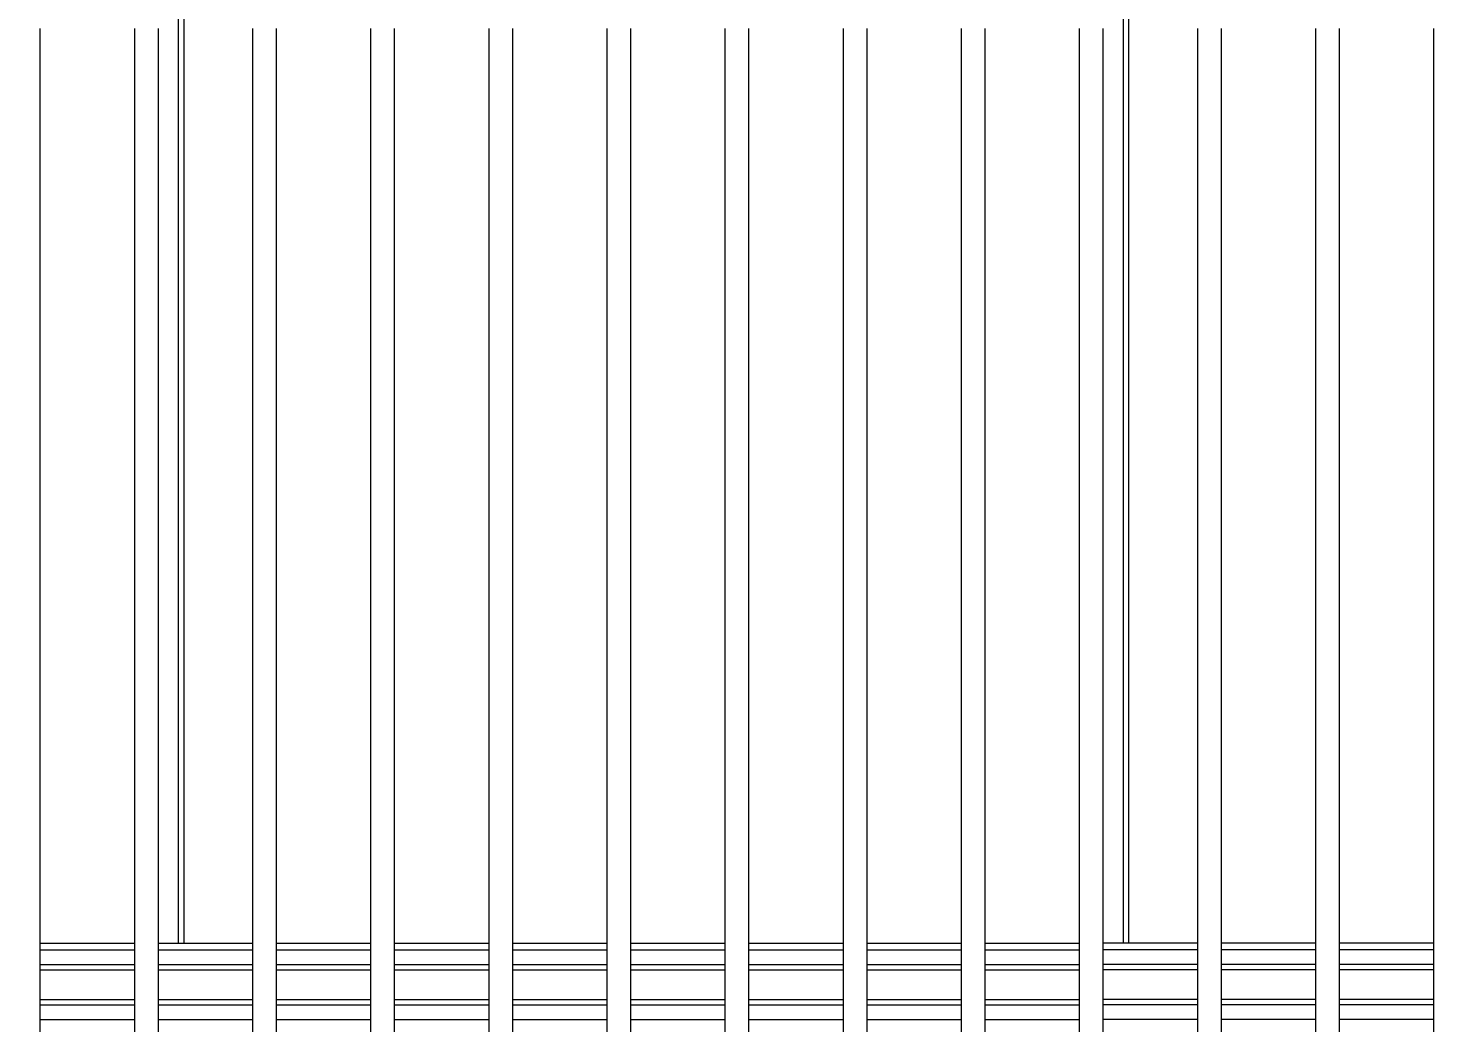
# Model space of a CAD drawing. Header units: metres. Extents: x -101133.8 to -101066.7, y -24899.3 to -24824.7.
# Drawn here: x -101110.1773 to -101110.0573, y -24848.426 to -24848.3417 of the extents above; entities that cross this region are included whole.
import ezdxf

# ---------------------------------------------------------------- set-up
doc = ezdxf.new("R2010")
doc.units = ezdxf.units.M
doc.header["$LTSCALE"] = 0.2
doc.header["$PDSIZE"] = -5
doc.layers.add('CMT-COTATION DIVERS', color=1, linetype='Continuous')
doc.layers.add('CMT-CVC-MATERIEL', color=30, linetype='Continuous')
doc.styles.get("Standard").update_dxf_attribs({"font": 'arial.ttf'})
doc.dimstyles.get("Standard").update_dxf_attribs({"dimtxt": 0.18, "dimasz": 0.18, "dimexe": 0.18, "dimexo": 0.0625, "dimgap": 0.09, "dimtad": 0, "dimtih": 1, "dimtoh": 1, "dimdec": 4, "dimzin": 0, "dimdsep": 46, "dimtxsty": 'Standard', "dimcen": 0.09, "dimadec": 0, "dimazin": 0, "dimtfac": 1, "dimtdec": 4, "dimtofl": 0, "dimtmove": 0, "dimatfit": 3, "dimfxl": 1, "dimtolj": 1, "dimtzin": 0, "dimarcsym": 0})

# ---------------------------------------------------------------- blocks, each defined once
blk = doc.blocks.new('Cassette 600x600')
at = {"linetype": 'Continuous', "lineweight": 13}
for p, q in [((-20143.73, 287.01), (-20417.73, 287.01)), ((-20340.23, 287.01), (-20340.23, 279.01)), ((-20339.68, 287.01), (-20339.68, 279.01)), ((-20338.44, 287.01), (-20338.44, 279.01)), ((-20337.99, 287.01), (-20337.99, 279.01)), ((-20335.47, 287.01), (-20335.47, 279.01)), ((-20335.02, 287.01), (-20335.02, 279.01)), ((-20333.78, 287.01), (-20333.78, 279.01)), ((-20143.73, 279.01), (-20417.73, 279.01)), ((-20143.73, 277.01), (-20417.73, 277.01)), ((-20340.23, 277.01), (-20340.23, 269.01)), ((-20339.68, 277.01), (-20339.68, 269.01)), ((-20338.44, 277.01), (-20338.44, 269.01)), ((-20337.99, 277.01), (-20337.99, 269.01)), ((-20335.47, 277.01), (-20335.47, 269.01)), ((-20335.02, 277.01), (-20335.02, 269.01)), ((-20333.78, 277.01), (-20333.78, 269.01)), ((-20143.73, 269.01), (-20417.73, 269.01)), ((-20143.73, 267.01), (-20417.73, 267.01)), ((-20340.23, 267.01), (-20340.23, 259.01)), ((-20339.68, 267.01), (-20339.68, 259.01)), ((-20338.44, 267.01), (-20338.44, 259.01)), ((-20337.99, 267.01), (-20337.99, 259.01)), ((-20335.47, 267.01), (-20335.47, 259.01)), ((-20335.02, 267.01), (-20335.02, 259.01)), ((-20333.78, 267.01), (-20333.78, 259.01)), ((-20443.73, 261.16), (-20340.23, 261.16)), ((-20443.73, 260.7), (-20340.23, 260.7)), ((-20143.73, 259.01), (-20417.73, 259.01)), ((-20143.73, 257.01), (-20417.73, 257.01)), ((-20340.23, 249.01), (-20340.23, 257.01)), ((-20339.68, 249.01), (-20339.68, 257.01)), ((-20338.44, 249.01), (-20338.44, 257.01)), ((-20337.99, 249.01), (-20337.99, 257.01)), ((-20335.47, 249.01), (-20335.47, 257.01)), ((-20335.02, 249.01), (-20335.02, 257.01)), ((-20333.78, 249.01), (-20333.78, 257.01)), ((-20143.73, 249.01), (-20417.73, 249.01)), ((-20143.73, 247.01), (-20417.73, 247.01)), ((-20340.23, 239.01), (-20340.23, 247.01)), ((-20339.68, 239.01), (-20339.68, 247.01)), ((-20338.44, 239.01), (-20338.44, 247.01)), ((-20337.99, 239.01), (-20337.99, 247.01)), ((-20335.47, 239.01), (-20335.47, 247.01)), ((-20335.02, 239.01), (-20335.02, 247.01)), ((-20333.78, 239.01), (-20333.78, 247.01)), ((-20143.73, 239.01), (-20417.73, 239.01)), ((-20143.73, 237.01), (-20417.73, 237.01)), ((-20340.23, 229.01), (-20340.23, 237.01)), ((-20339.68, 229.01), (-20339.68, 237.01)), ((-20338.44, 229.01), (-20338.44, 237.01)), ((-20337.99, 229.01), (-20337.99, 237.01)), ((-20335.47, 229.01), (-20335.47, 237.01)), ((-20335.02, 229.01), (-20335.02, 237.01)), ((-20333.78, 229.01), (-20333.78, 237.01)), ((-20143.73, 229.01), (-20417.73, 229.01)), ((-20143.73, 227.01), (-20417.73, 227.01)), ((-20340.23, 219.01), (-20340.23, 227.01)), ((-20339.68, 219.01), (-20339.68, 227.01)), ((-20338.44, 219.01), (-20338.44, 227.01)), ((-20337.99, 219.01), (-20337.99, 227.01)), ((-20335.47, 219.01), (-20335.47, 227.01)), ((-20335.02, 219.01), (-20335.02, 227.01)), ((-20333.78, 219.01), (-20333.78, 227.01)), ((-20143.73, 219.01), (-20417.73, 219.01)), ((-20143.73, 217.01), (-20417.73, 217.01)), ((-20340.23, 209.01), (-20340.23, 217.01)), ((-20339.68, 209.01), (-20339.68, 217.01)), ((-20338.44, 209.01), (-20338.44, 217.01)), ((-20337.99, 209.01), (-20337.99, 217.01)), ((-20335.47, 209.01), (-20335.47, 217.01)), ((-20335.02, 209.01), (-20335.02, 217.01)), ((-20333.78, 209.01), (-20333.78, 217.01)), ((-20143.73, 209.01), (-20417.73, 209.01)), ((-20143.73, 207.01), (-20417.73, 207.01)), ((-20340.23, 199.01), (-20340.23, 207.01)), ((-20339.68, 199.01), (-20339.68, 207.01)), ((-20338.44, 199.01), (-20338.44, 207.01)), ((-20337.99, 199.01), (-20337.99, 207.01)), ((-20335.47, 199.01), (-20335.47, 207.01)), ((-20335.02, 199.01), (-20335.02, 207.01)), ((-20333.78, 199.01), (-20333.78, 207.01)), ((-20143.73, 199.01), (-20417.73, 199.01)), ((-20143.73, 197.01), (-20417.73, 197.01)), ((-20340.23, 189.01), (-20340.23, 197.01)), ((-20339.68, 189.01), (-20339.68, 197.01)), ((-20338.44, 189.01), (-20338.44, 197.01)), ((-20337.99, 189.01), (-20337.99, 197.01)), ((-20335.47, 189.01), (-20335.47, 197.01)), ((-20335.02, 189.01), (-20335.02, 197.01)), ((-20333.78, 189.01), (-20333.78, 197.01)), ((-20143.73, 189.01), (-20417.73, 189.01)), ((-20143.73, 187.01), (-20417.73, 187.01)), ((-20340.23, 179.01), (-20340.23, 187.01)), ((-20339.68, 179.01), (-20339.68, 187.01)), ((-20338.44, 179.01), (-20338.44, 187.01)), ((-20337.99, 179.01), (-20337.99, 187.01)), ((-20335.47, 179.01), (-20335.47, 187.01)), ((-20335.02, 179.01), (-20335.02, 187.01)), ((-20333.78, 179.01), (-20333.78, 187.01)), ((-20443.73, 181.16), (-20340.23, 181.16)), ((-20443.73, 180.7), (-20340.23, 180.7)), ((-20143.73, 179.01), (-20417.73, 179.01)), ((-20143.73, 177.01), (-20417.73, 177.01)), ((-20340.23, 169.01), (-20340.23, 177.01)), ((-20339.68, 169.01), (-20339.68, 177.01)), ((-20338.44, 169.01), (-20338.44, 177.01)), ((-20337.99, 169.01), (-20337.99, 177.01)), ((-20335.47, 169.01), (-20335.47, 177.01)), ((-20335.02, 169.01), (-20335.02, 177.01)), ((-20333.78, 169.01), (-20333.78, 177.01)), ((-20143.73, 169.01), (-20417.73, 169.01))]:
    blk.add_line(p, q, dxfattribs=at)
blk = doc.blocks.new('COT-45')
at = {"color": 0}
for p, q in [((0, -1), (0, 1)), ((-1, 0), (1, 0))]:
    blk.add_line(p, q, dxfattribs=at)
at = {"color": 0, "const_width": 0.4}
blk.add_lwpolyline([(-0.4419, -0.4419), (0.4419, 0.4419)], dxfattribs=at)
blk = doc.blocks.new('*D117')
at = {"layer": 'CMT-COTATION DIVERS', "color": 0, "lineweight": -2}
for p, q in [((-101111.62331, -24847.28014), (-101111.62331, -24847.25476)), ((-101106.09932, -24848.56773), (-101106.09932, -24847.25476)), ((-101111.59831, -24847.30476), (-101106.12432, -24847.30476))]:
    blk.add_line(p, q, dxfattribs=at)
at = {"layer": 'Defpoints', "color": 0, "lineweight": 15}
for p in [(-101106.09932, -24847.30476), (-101111.62331, -24847.31014), (-101106.09932, -24848.59773)]:
    blk.add_point(p, dxfattribs=at)
at = {"layer": 'CMT-COTATION DIVERS', "color": 0, "lineweight": -2, "xscale": 0.025, "yscale": 0.025, "zscale": 0.025, "rotation": 180}
blk.add_blockref('COT-45', (-101111.62331, -24847.30476), dxfattribs=at)
at = {"layer": 'CMT-COTATION DIVERS', "color": 0, "lineweight": -2, "xscale": 0.025, "yscale": 0.025, "zscale": 0.025}
blk.add_blockref('COT-45', (-101106.09932, -24847.30476), dxfattribs=at)
at = {"layer": 'CMT-COTATION DIVERS', "color": 0, "lineweight": 15, "insert": (-101108.86131, -24847.22897), "char_height": 0.075, "attachment_point": 5}
blk.add_mtext('\\A1;552', dxfattribs=at)

msp = doc.modelspace()

# ---------------------------------------------------------------- block references
at = {"layer": 'CMT-CVC-MATERIEL', "xscale": 0.001, "yscale": 0.001, "zscale": 0.001, "rotation": 270}
msp.add_blockref('Cassette 600x600', (-101110.34531, -24868.75947), dxfattribs=at)

# ---------------------------------------------------------------- dimensions: what is measured, and where the dimension line sits
at = {"layer": 'CMT-COTATION DIVERS', "lineweight": 15}
dim = msp.add_linear_dim(base=(-101106.09932, -24847.30476), p1=(-101111.62331, -24847.31014), p2=(-101106.09932, -24848.59773), dimstyle='Standard', override={"dimscale": 0.05, "dimtxt": 1.5, "dimasz": 0.5, "dimexe": 1, "dimexo": 0.6, "dimgap": 0.75, "dimtad": 1, "dimtih": 0, "dimtoh": 0, "dimdec": 0, "dimlfac": 100, "dimblk": 'COT-45', "dimcen": 0, "dimadec": 2, "dimazin": 2, "dimtdec": 2, "dimtix": 1, "dimtmove": 1, "dimfrac": 1}, dxfattribs=at)
dim.commit()
dim.dimension.update_dxf_attribs({"geometry": '*D117', "text_midpoint": (-101108.86131, -24847.22897)})

doc.saveas('drawing.dxf')
